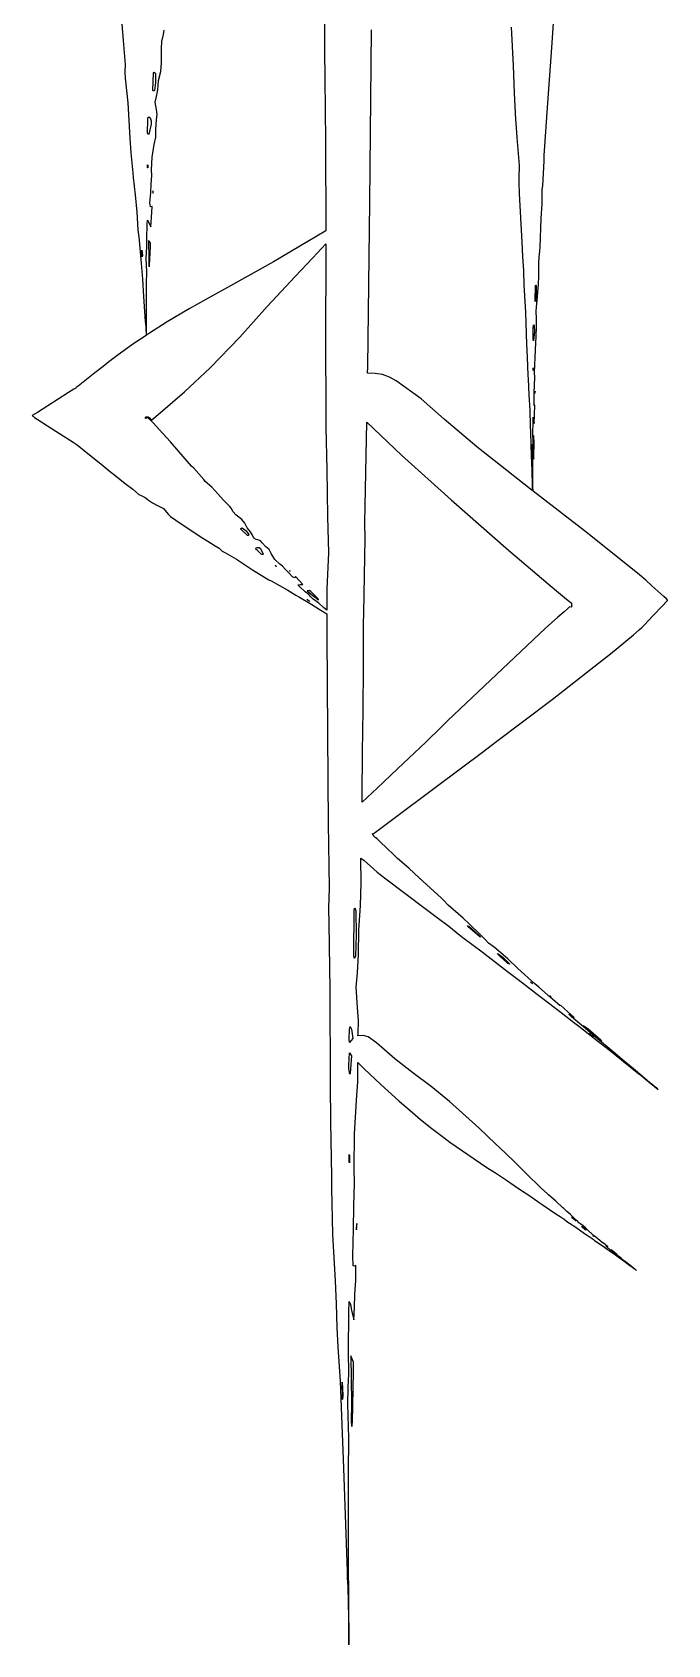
# Model space of a CAD drawing. Extents: x 0 to 83, y 0 to 420.
# Drawn here: x 0 to 82.8, y 0 to 210.3 of the extents above; entities that cross this region are included whole.
import ezdxf

# ---------------------------------------------------------------- set-up
doc = ezdxf.new("R2010")
doc.units = 0

msp = doc.modelspace()

# ---------------------------------------------------------------- linework, layer by layer
at = {"layer": 'Layer 1'}
for p, q in [((38.0681, 259.019476), (38.093759, 207.820276)), ((67.711516, 208.24086), (68.215943, 215.80482)), ((11.684747, 211.295124), (11.840816, 209.188614)), ((17.108634, 209.972332), (17.172879, 210.539336)), ((44.002357, 188.086174), (44.212214, 210.583274)), ((62.40996, 210.923154), (62.656238, 205.940334)), ((11.840816, 209.188614), (12.025324, 207.095214)), ((16.834901, 208.134922), (16.891726, 209.069674)), ((16.891726, 209.069674), (17.108634, 209.972332)), ((67.199729, 201.03232), (67.711516, 208.24086)), ((12.025324, 207.095214), (12.093393, 206.035254)), ((16.73826, 205.144592), (16.847762, 206.250152)), ((16.834075, 207.190546), (16.834901, 208.134922)), ((16.847762, 206.250152), (16.834075, 207.190546)), ((38.093759, 207.820276), (38.13018, 204.244266)), ((12.093393, 206.035254), (12.051229, 205.032234)), ((12.051229, 205.032234), (12.13291, 204.271572)), ((12.13291, 204.271572), (12.450049, 201.049482)), ((15.724328, 202.707969), (15.82023, 204.939)), ((15.82023, 204.939), (15.891768, 205.040778)), ((15.891768, 205.040778), (16.050679, 204.898315)), ((16.050679, 204.898315), (16.070835, 203.719175)), ((16.36028, 202.752302), (16.448886, 203.964307)), ((16.448886, 203.964307), (16.73826, 205.144592)), ((38.13018, 204.244266), (38.205739, 196.065816)), ((62.656238, 205.940334), (62.798083, 202.329444)), ((15.781275, 202.568969), (15.724328, 202.707969)), ((15.943152, 202.673095), (15.781275, 202.568969)), ((16.070835, 203.719175), (15.943152, 202.673095)), ((16.003633, 201.154553), (16.189253, 201.864017)), ((16.189253, 201.864017), (16.36028, 202.752302)), ((62.798083, 202.329444), (62.951301, 198.894034)), ((12.450049, 201.049482), (12.724276, 196.446062)), ((16.184803, 200.162639), (16.003633, 201.154553)), ((16.274398, 199.521813), (16.184803, 200.162639)), ((66.714158, 194.18859), (67.199729, 201.03232)), ((15.004103, 197.36515), (15.062596, 198.63815)), ((15.062596, 198.63815), (15.080304, 199.083888)), ((15.080304, 199.083888), (15.201472, 199.237553)), ((15.510325, 198.282118), (15.180944, 196.956058)), ((15.201472, 199.237553), (15.359638, 199.094596)), ((15.359638, 199.094596), (15.51262, 198.702756)), ((15.51262, 198.702756), (15.510325, 198.282118)), ((16.11722, 197.583239), (16.202611, 198.878749)), ((16.202611, 198.878749), (16.274398, 199.521813)), ((62.951301, 198.894034), (62.999409, 198.386034)), ((62.999409, 198.386034), (63.148795, 196.511034)), ((12.724276, 196.446062), (12.866615, 194.534452)), ((15.0041, 197.365), (15.004103, 197.36515)), ((15.005589, 197.155778), (15.0041, 197.365)), ((15.105571, 196.905108), (15.005589, 197.155778)), ((15.180944, 196.956058), (15.105571, 196.905108)), ((15.623258, 193.962481), (15.901117, 195.602499)), ((15.901117, 195.602499), (16.127225, 196.579988)), ((16.127225, 196.579988), (16.11722, 197.583239)), ((38.205739, 196.065816), (38.234551, 184.380016)), ((63.148795, 196.511034), (63.295522, 194.465864)), ((12.866615, 194.534452), (13.099414, 191.909672)), ((15.548362, 192.300779), (15.623258, 193.962481)), ((63.295522, 194.465864), (63.451377, 192.88044)), ((66.507329, 190.249369), (66.696909, 193.501379)), ((66.696909, 193.501379), (66.714158, 194.18859)), ((13.099414, 191.909672), (13.151538, 191.338587)), ((13.151538, 191.338587), (13.401341, 189.057107)), ((15.01078, 192.59107), (15.022351, 192.960087)), ((15.059565, 192.560525), (15.01078, 192.59107)), ((15.022351, 192.960087), (15.0665, 192.925)), ((15.066553, 192.92447), (15.059565, 192.560525)), ((15.0665, 192.925), (15.066553, 192.92447)), ((15.495047, 190.438681), (15.584596, 191.558419)), ((15.584596, 191.558419), (15.548362, 192.300779)), ((63.451377, 192.88044), (63.387284, 191.288664)), ((15.343079, 188.001949), (15.434344, 189.314029)), ((15.434344, 189.314029), (15.495047, 190.438681)), ((15.737688, 189.58083), (15.694776, 189.380735)), ((15.694776, 189.380735), (15.721796, 189.275125)), ((15.721796, 189.275125), (15.7469, 189.426)), ((15.7469, 189.426), (15.737688, 189.58083)), ((63.387284, 191.288664), (63.388396, 190.627418)), ((63.388396, 190.627418), (63.460616, 189.251398)), ((63.460616, 189.251398), (63.782578, 182.897498)), ((66.421544, 187.86403), (66.455885, 189.752376)), ((66.455885, 189.752376), (66.507329, 190.249369)), ((13.401341, 189.057107), (13.644281, 186.791077)), ((15.400026, 187.507908), (15.343079, 188.001949)), ((15.644758, 187.537586), (15.400026, 187.507908)), ((15.542983, 186.107156), (15.644758, 187.537586)), ((43.710384, 166.646274), (44.002357, 188.086174)), ((66.323624, 185.983566), (66.421544, 187.86403)), ((13.644281, 186.791077), (13.782852, 184.508097)), ((14.930039, 183.338917), (14.972271, 185.226417)), ((14.972271, 185.226417), (15.005164, 185.77215)), ((15.005164, 185.77215), (15.234239, 185.342817)), ((15.234239, 185.342817), (15.440587, 184.878796)), ((15.440587, 184.878796), (15.542983, 186.107156)), ((66.172816, 182.238376), (66.323624, 185.983566)), ((13.782852, 184.508097), (13.875536, 183.562063)), ((13.875536, 183.562063), (14.192367, 180.161403)), ((14.943456, 182.233847), (14.930039, 183.338917)), ((15.403984, 182.806462), (15.163582, 183.11261)), ((15.163582, 183.11261), (15.197897, 180.81566)), ((35.920471, 182.979386), (31.423211, 180.333576)), ((38.234551, 184.380016), (35.920471, 182.979386)), ((14.300336, 181.113721), (14.295081, 181.820588)), ((14.295081, 181.820588), (14.35971, 181.192867)), ((14.3268, 180.972), (14.300336, 181.113721)), ((14.35971, 181.192867), (14.3268, 180.972)), ((14.3268, 180.972), (14.3268, 180.972)), ((14.827705, 180.74109), (14.885087, 181.581886)), ((14.885087, 181.581886), (14.943456, 182.233847)), ((15.197897, 180.81566), (15.187201, 179.866409)), ((15.296037, 179.864186), (15.4281, 182.324)), ((15.4281, 182.324), (15.403984, 182.806462)), ((15.4281, 182.324), (15.4281, 182.324)), ((34.249483, 178.408892), (36.558243, 180.836312)), ((36.558243, 180.836312), (38.238843, 182.652572)), ((38.242306, 181.245392), (38.227529, 170.505692)), ((38.238843, 182.652572), (38.242306, 181.245392)), ((63.782578, 182.897498), (63.885713, 181.011608)), ((63.885713, 181.011608), (63.996889, 179.137588)), ((66.010127, 180.084146), (66.040766, 180.921406)), ((66.040766, 180.921406), (66.140231, 181.730376)), ((66.140231, 181.730376), (66.172816, 182.238376)), ((14.192367, 180.161403), (14.352017, 178.063313)), ((14.924303, 179.080641), (14.827705, 180.74109)), ((14.885025, 177.40424), (14.924303, 179.080641)), ((15.187201, 179.866409), (15.229433, 179.648266)), ((15.229433, 179.648266), (15.296037, 179.864186)), ((31.423211, 180.333576), (26.206471, 177.421766)), ((63.996889, 179.137588), (64.037882, 177.290158)), ((66.002397, 178.396496), (66.010127, 180.084146)), ((14.352017, 178.063313), (14.520077, 175.786023)), ((14.891146, 175.71473), (14.885025, 177.40424)), ((26.206471, 177.421766), (22.637571, 175.425196)), ((30.622583, 174.477462), (34.249483, 178.408892)), ((64.037882, 177.290158), (64.082278, 176.609382)), ((65.532033, 175.220405), (65.575007, 177.218585)), ((65.575007, 177.218585), (65.604437, 177.309971)), ((65.604437, 177.309971), (65.668806, 177.182844)), ((65.668806, 177.182844), (65.673, 176.128)), ((65.785128, 175.262586), (65.950468, 177.406066)), ((65.950468, 177.406066), (66.002397, 178.396496)), ((14.520077, 175.786023), (14.722456, 172.554413)), ((14.9011, 173.617), (14.891146, 175.71473)), ((22.637571, 175.425196), (20.451861, 174.181376)), ((64.082278, 176.609382), (64.251143, 173.725022)), ((65.554416, 175.096123), (65.532033, 175.220405)), ((65.618968, 175.18986), (65.554416, 175.096123)), ((65.673011, 176.126992), (65.618968, 175.18986)), ((65.673, 176.128), (65.673011, 176.126992)), ((65.713836, 174.46668), (65.785128, 175.262586)), ((14.722456, 172.554413), (14.750156, 172.244635)), ((14.894927, 170.76217), (14.9011, 173.617)), ((14.9011, 173.617), (14.9011, 173.617)), ((17.568001, 172.483956), (15.290901, 171.012346)), ((20.451861, 174.181376), (17.568001, 172.483956)), ((27.029503, 170.512892), (30.622583, 174.477462)), ((64.251143, 173.725022), (64.408693, 169.603522)), ((65.638584, 173.830794), (65.713836, 174.46668)), ((65.70555, 172.94313), (65.638584, 173.830794)), ((65.707836, 171.79342), (65.70555, 172.94313)), ((14.854593, 170.736662), (13.106833, 169.593872)), ((14.750156, 172.244635), (14.820647, 171.787692)), ((14.820647, 171.787692), (14.854593, 170.736662)), ((15.290901, 171.012346), (14.894927, 170.76217)), ((23.202823, 166.501822), (27.029503, 170.512892)), ((38.227529, 170.505692), (38.235628, 160.287892)), ((65.252914, 170.433843), (65.273517, 171.573903)), ((65.253781, 170.246242), (65.252914, 170.433843)), ((65.273517, 171.573903), (65.32601, 172.111104)), ((65.443426, 171.256452), (65.319389, 170.067912)), ((65.32601, 172.111104), (65.386544, 171.98348)), ((65.386544, 171.98348), (65.4434, 171.257)), ((65.4434, 171.257), (65.443426, 171.256452)), ((65.584728, 168.85861), (65.670676, 170.63295)), ((65.670676, 170.63295), (65.707836, 171.79342)), ((13.106833, 169.593872), (11.020543, 168.047442)), ((64.408693, 169.603522), (64.481159, 167.892132)), ((65.291316, 170.022158), (65.253781, 170.246242)), ((65.319389, 170.067912), (65.291316, 170.022158)), ((65.451542, 165.9008), (65.584728, 168.85861)), ((9.256463, 166.694298), (8.171493, 165.838536)), ((9.728984, 167.06542), (9.256463, 166.694298)), ((9.986393, 167.262913), (9.728984, 167.06542)), ((11.020543, 168.047442), (9.986393, 167.262913)), ((19.84403, 163.389547), (23.202823, 166.501822)), ((43.695296, 165.782847), (43.710384, 166.646274)), ((64.481159, 167.892132), (64.589117, 165.542382)), ((65.261082, 166.158618), (65.264791, 166.489173)), ((65.278456, 166.131412), (65.261082, 166.158618)), ((65.264791, 166.489173), (65.280558, 166.457282)), ((65.280558, 166.457282), (65.278456, 166.131412)), ((6.004143, 164.128496), (5.733492, 163.914927)), ((8.171493, 165.838536), (6.004143, 164.128496)), ((44.680036, 165.780982), (43.695296, 165.782847)), ((45.643511, 165.614168), (44.680036, 165.780982)), ((46.565234, 165.287764), (45.643511, 165.614168)), ((47.424716, 164.807132), (46.565234, 165.287764)), ((50.670881, 162.45828), (47.424716, 164.807132)), ((64.589117, 165.542382), (64.612305, 165.03103)), ((64.612305, 165.03103), (64.717173, 162.98883)), ((65.409186, 163.225926), (65.463415, 165.236226)), ((65.463415, 165.236226), (65.451542, 165.9008)), ((3.383492, 162.410051), (0.683752, 160.692351)), ((4.735332, 163.269891), (3.383492, 162.410051)), ((5.411717, 163.700122), (4.735332, 163.269891)), ((5.580889, 163.807711), (5.411717, 163.700122)), ((5.665476, 163.861505), (5.580889, 163.807711)), ((5.733492, 163.914927), (5.665476, 163.861505)), ((16.390813, 160.395382), (19.84403, 163.389547)), ((53.687596, 159.821212), (50.670881, 162.45828)), ((64.717173, 162.98883), (64.814621, 160.96022)), ((65.377653, 162.050736), (65.409186, 163.225926)), ((65.396511, 161.608511), (65.377653, 162.050736)), ((65.513321, 163.465794), (65.498172, 163.286479)), ((65.498172, 163.286479), (65.5072, 163.192)), ((65.5072, 163.192), (65.516104, 163.327167)), ((65.5072, 163.192), (65.5072, 163.192)), ((65.516104, 163.327167), (65.513321, 163.465794)), ((0.683752, 160.692351), (0.00966, 160.263)), ((0.00966, 160.263), (0.028149, 160.235421)), ((0.028149, 160.235421), (0.070008, 160.207481)), ((0.070008, 160.207481), (0.153605, 160.151709)), ((0.153605, 160.151709), (0.320923, 160.040039)), ((0.320923, 160.040039), (0.655376, 159.816703)), ((0.655376, 159.816703), (1.992436, 158.923843)), ((14.751386, 159.897878), (14.774266, 160.055674)), ((15.111747, 159.966263), (14.751386, 159.897878)), ((14.774266, 160.055674), (14.857803, 160.103285)), ((14.857803, 160.103285), (15.060921, 160.116518)), ((15.060921, 160.116518), (15.091283, 160.115279)), ((15.091283, 160.115279), (15.104082, 160.114416)), ((15.104082, 160.114416), (15.125723, 160.101306)), ((15.135677, 159.965275), (15.111747, 159.966263)), ((15.125723, 160.101306), (15.260765, 159.977766)), ((15.230588, 159.86696), (15.135677, 159.965275)), ((15.420168, 159.670088), (15.230588, 159.86696)), ((15.260765, 159.977766), (15.492325, 159.729199)), ((15.59738, 159.736001), (15.863075, 159.954269)), ((15.863075, 159.954269), (16.390813, 160.395382)), ((38.235628, 160.287892), (38.270562, 158.776712)), ((57.940926, 156.200432), (53.687596, 159.821212)), ((64.814621, 160.96022), (64.874043, 158.91641)), ((65.256026, 159.563959), (65.266229, 160.052928)), ((65.266229, 160.052928), (65.407888, 159.254178)), ((65.478378, 161.635718), (65.396511, 161.608511)), ((65.407888, 159.254178), (65.442576, 160.354428)), ((65.442576, 160.354428), (65.478378, 161.635718)), ((1.992436, 158.923843), (3.554016, 157.9391)), ((3.554016, 157.9391), (5.316116, 156.82908)), ((15.796974, 159.273741), (15.420168, 159.670088)), ((15.492325, 159.729199), (15.518914, 159.698406)), ((15.518914, 159.698406), (15.532147, 159.683073)), ((15.532147, 159.683073), (15.59738, 159.736001)), ((16.544837, 158.474742), (15.796974, 159.273741)), ((18.018597, 156.853002), (16.544837, 158.474742)), ((38.270562, 158.776712), (38.36696, 153.200292)), ((43.354511, 146.291003), (43.583675, 159.397603)), ((43.583675, 159.397603), (48.095645, 155.094563)), ((64.874043, 158.91641), (64.908855, 158.069431)), ((64.908855, 158.069431), (65.024109, 155.025171)), ((65.244588, 157.873709), (65.256026, 159.563959)), ((65.250091, 156.884143), (65.244588, 157.873709)), ((5.316116, 156.82908), (5.74443, 156.553914)), ((5.74443, 156.553914), (6.091247, 156.281973)), ((6.091247, 156.281973), (6.774744, 155.73672)), ((6.774744, 155.73672), (9.202594, 153.75734)), ((20.752197, 153.694112), (18.018597, 156.853002)), ((64.922856, 150.688812), (57.940926, 156.200432)), ((65.053206, 155.878891), (65.048941, 156.511932)), ((65.048941, 156.511932), (65.0712, 155.95)), ((65.061864, 155.752137), (65.053206, 155.878891)), ((65.0712, 155.95), (65.061864, 155.752137)), ((65.0712, 155.95), (65.0712, 155.95)), ((65.21627, 155.547079), (65.232718, 156.300197)), ((65.232718, 156.300197), (65.250091, 156.884143)), ((65.40149, 156.966477), (65.318694, 157.67186)), ((65.318694, 157.67186), (65.329577, 155.61507)), ((65.329577, 155.61507), (65.3263, 154.765)), ((65.359258, 154.763267), (65.40149, 156.966477)), ((9.202594, 153.75734), (9.99745, 153.115522)), ((21.062288, 153.419081), (20.752197, 153.694112)), ((48.095645, 155.094563), (54.592005, 149.308413)), ((65.024109, 155.025171), (65.080068, 153.146831)), ((65.237973, 152.559089), (65.21627, 155.547079)), ((65.3263, 154.765), (65.339099, 154.569733)), ((65.3263, 154.765), (65.3263, 154.765)), ((65.339099, 154.569733), (65.359258, 154.763267)), ((9.99745, 153.115522), (10.586588, 152.648809)), ((10.586588, 152.648809), (12.274558, 151.272669)), ((22.380798, 151.941291), (21.062288, 153.419081)), ((22.550157, 151.677391), (22.380798, 151.941291)), ((23.410563, 150.931291), (22.550157, 151.677391)), ((38.36696, 153.200292), (38.457359, 147.117342)), ((65.080068, 153.146831), (65.135779, 151.107971)), ((65.241743, 151.046179), (65.237973, 152.559089)), ((12.274558, 151.272669), (13.118482, 150.667066)), ((13.118482, 150.667066), (13.913488, 150.002389)), ((13.913488, 150.002389), (14.188146, 149.852755)), ((14.188146, 149.852755), (14.707924, 149.596057)), ((14.707924, 149.596057), (15.172147, 149.265347)), ((24.174927, 150.078901), (23.410563, 150.931291)), ((24.930751, 149.227683), (24.174927, 150.078901)), ((54.592005, 149.308413), (62.034025, 142.744283)), ((65.14895, 150.513143), (64.9228, 150.689)), ((64.9228, 150.689), (64.922856, 150.688812)), ((65.135779, 151.107971), (65.14895, 150.513143)), ((65.245824, 150.438366), (65.241743, 151.046179)), ((71.939244, 145.236166), (65.245824, 150.438366)), ((15.172147, 149.265347), (15.673099, 148.90307)), ((15.673099, 148.90307), (16.234617, 148.611656)), ((16.234617, 148.611656), (17.116693, 148.176895)), ((17.116693, 148.176895), (17.718467, 147.399116)), ((17.718467, 147.399116), (18.004564, 147.119883)), ((25.746397, 148.439721), (24.930751, 149.227683)), ((25.940055, 148.194247), (25.746397, 148.439721)), ((26.174513, 147.716036), (25.940055, 148.194247)), ((26.525423, 147.349122), (26.174513, 147.716036)), ((26.916374, 147.021594), (26.525423, 147.349122)), ((18.004564, 147.119883), (18.693626, 146.649701)), ((18.693626, 146.649701), (21.897226, 144.504251)), ((27.315024, 146.706683), (26.916374, 147.021594)), ((27.196488, 145.466949), (27.200382, 145.556977)), ((28.059545, 144.621451), (27.196488, 145.466949)), ((27.200382, 145.556977), (27.361827, 145.629198)), ((27.702712, 146.240342), (27.315024, 146.706683)), ((27.361827, 145.629198), (27.863657, 145.236441)), ((27.994739, 145.626827), (27.702712, 146.240342)), ((27.863657, 145.236441), (28.21499, 144.776778)), ((28.450945, 145.123282), (27.994739, 145.626827)), ((28.708972, 144.685014), (28.450945, 145.123282)), ((38.457359, 147.117342), (38.59485, 142.391401)), ((43.359086, 144.247073), (43.354511, 146.291003)), ((75.594154, 142.331406), (71.939244, 145.236166)), ((21.897226, 144.504251), (22.871025, 143.89446)), ((22.871025, 143.89446), (23.857746, 143.311133)), ((23.857746, 143.311133), (24.340973, 142.996389)), ((24.340973, 142.996389), (24.729643, 142.617002)), ((28.1539, 144.617), (28.059545, 144.621451)), ((28.21499, 144.776778), (28.1539, 144.617)), ((28.1539, 144.617), (28.1539, 144.617)), ((28.883464, 144.297571), (28.708972, 144.685014)), ((29.163354, 144.128738), (28.883464, 144.297571)), ((29.146961, 142.874745), (29.161337, 143.020608)), ((29.161337, 143.020608), (29.322534, 143.092086)), ((29.411388, 144.092906), (29.163354, 144.128738)), ((29.322534, 143.092086), (29.584356, 143.07315)), ((29.733352, 143.940694), (29.411388, 144.092906)), ((29.584356, 143.07315), (29.756352, 142.926139)), ((29.955142, 143.662057), (29.733352, 143.940694)), ((30.437177, 143.148478), (29.955142, 143.662057)), ((30.869489, 142.796317), (30.437177, 143.148478)), ((43.214337, 134.574883), (43.359086, 144.247073)), ((24.729643, 142.617002), (25.097548, 142.41617)), ((25.097548, 142.41617), (26.637608, 141.543593)), ((26.637608, 141.543593), (28.722668, 140.160153)), ((29.32031, 142.706994), (29.146961, 142.874745)), ((29.810332, 142.221609), (29.32031, 142.706994)), ((29.756352, 142.926139), (30.09389, 142.215312)), ((29.898134, 142.150379), (29.810332, 142.221609)), ((30.06644, 142.13999), (29.898134, 142.150379)), ((30.09389, 142.215312), (30.0664, 142.14)), ((30.0664, 142.14), (30.06644, 142.13999)), ((31.119003, 142.297663), (30.869489, 142.796317)), ((31.6114, 141.528097), (31.119003, 142.297663)), ((32.260493, 140.885163), (31.6114, 141.528097)), ((32.591539, 140.655999), (32.260493, 140.885163)), ((38.59485, 142.391401), (38.405543, 137.667252)), ((62.034025, 142.744283), (67.207175, 138.348113)), ((79.101784, 139.502696), (75.594154, 142.331406)), ((28.722668, 140.160153), (29.60681, 139.607495)), ((29.60681, 139.607495), (30.84494, 138.87713)), ((30.84494, 138.87713), (31.115272, 138.719213)), ((31.648239, 140.711149), (31.691521, 140.732541)), ((31.79373, 140.5745), (31.648239, 140.711149)), ((31.691521, 140.732541), (31.837879, 140.601209)), ((31.837879, 140.601209), (31.7937, 140.575)), ((31.7937, 140.575), (31.79373, 140.5745)), ((32.998057, 140.199985), (32.591539, 140.655999)), ((33.425164, 139.764375), (32.998057, 140.199985)), ((33.910304, 139.240531), (33.425164, 139.764375)), ((33.5101, 140.089), (33.565317, 139.986977)), ((33.580218, 140.042501), (33.5101, 140.089)), ((33.565317, 139.986977), (33.626593, 139.971147)), ((33.626593, 139.971147), (33.580218, 140.042501)), ((34.151759, 139.113034), (33.910304, 139.240531)), ((34.297191, 139.310524), (34.151759, 139.113034)), ((34.824622, 138.737585), (34.297191, 139.310524)), ((79.927492, 138.793354), (79.101784, 139.502696)), ((80.718453, 138.085869), (79.927492, 138.793354)), ((31.115272, 138.719213), (32.222012, 138.120798)), ((32.222012, 138.120798), (33.317932, 137.522262)), ((33.317932, 137.522262), (34.353622, 136.838156)), ((34.353622, 136.838156), (34.805493, 136.581675)), ((34.616927, 138.210403), (34.94252, 138.236929)), ((34.822023, 137.99634), (34.616927, 138.210403)), ((35.577249, 137.310741), (34.822023, 137.99634)), ((35.267835, 138.234146), (34.824622, 138.737585)), ((34.94252, 138.236929), (35.267835, 138.234146)), ((36.043962, 136.93851), (35.577249, 137.310741)), ((36.103374, 137.488551), (35.82158, 137.410612)), ((35.82158, 137.410612), (36.795875, 136.641913)), ((36.276637, 136.668302), (36.043962, 136.93851)), ((36.3189, 137.34), (36.103374, 137.488551)), ((36.58821, 136.333542), (36.276637, 136.668302)), ((37.253496, 136.387656), (36.3189, 137.34)), ((36.3189, 137.34), (36.3189, 137.34)), ((38.405543, 137.667252), (38.366032, 135.700612)), ((67.207175, 138.348113), (68.810816, 137.009412)), ((68.810816, 137.009412), (69.615874, 136.3436)), ((82.297033, 136.662859), (80.718453, 138.085869)), ((82.624128, 136.366436), (82.297033, 136.662859)), ((34.805493, 136.581675), (36.419383, 135.647015)), ((36.09399, 136.05913), (35.797567, 136.299781)), ((35.797567, 136.299781), (36.099432, 136.131969)), ((36.094, 136.059), (36.09399, 136.05913)), ((36.169798, 136.030315), (36.094, 136.059)), ((36.099432, 136.131969), (36.169798, 136.030315)), ((36.419383, 135.647015), (37.392067, 135.042913)), ((37.338781, 135.832652), (36.58821, 136.333542)), ((36.795875, 136.641913), (37.182449, 136.305174)), ((37.182449, 136.305174), (37.300116, 136.262014)), ((37.300116, 136.262014), (37.253496, 136.387656)), ((38.00838, 135.222412), (37.338781, 135.832652)), ((37.392067, 135.042913), (38.374027, 134.426074)), ((38.0084, 135.223), (38.00838, 135.222412)), ((38.370979, 134.907427), (38.0084, 135.223)), ((38.366032, 135.700612), (38.370979, 134.907427)), ((43.154731, 133.096723), (43.214337, 134.574883)), ((69.28675, 134.692158), (68.466977, 133.973903)), ((69.696141, 135.051898), (69.28675, 134.692158)), ((69.615874, 136.3436), (70.019144, 136.01156)), ((69.900312, 135.232325), (69.696141, 135.051898)), ((69.997698, 135.318025), (69.900312, 135.232325)), ((70.009693, 135.315922), (69.997698, 135.318025)), ((70.2211, 135.307636), (70.009693, 135.315922)), ((70.019144, 136.01156), (70.220967, 135.845726)), ((70.220967, 135.845726), (70.255345, 135.807265)), ((70.247377, 135.320619), (70.2211, 135.307636)), ((70.2569, 135.34189), (70.247377, 135.320619)), ((70.255345, 135.807265), (70.257077, 135.790696)), ((70.257077, 135.790696), (70.255841, 135.627572)), ((70.255841, 135.627572), (70.256643, 135.506499)), ((70.256643, 135.506499), (70.316931, 135.448254)), ((70.295544, 135.390996), (70.2569, 135.34189)), ((70.334993, 135.427601), (70.295544, 135.390996)), ((70.316931, 135.448254), (70.334993, 135.427601)), ((80.903519, 134.194392), (82.076849, 135.441052)), ((82.076849, 135.441052), (82.662031, 136.06321)), ((82.787676, 136.218162), (82.624128, 136.366436)), ((82.662031, 136.06321), (82.735056, 136.140872)), ((82.735056, 136.140872), (82.771598, 136.179703)), ((82.771598, 136.179703), (82.789841, 136.199241)), ((82.797878, 136.208888), (82.787676, 136.218162)), ((82.789841, 136.199241), (82.797878, 136.208888)), ((38.374027, 134.426074), (38.391649, 131.608374)), ((43.181558, 127.480328), (43.154731, 133.096723)), ((66.849257, 132.512433), (54.136157, 120.515933)), ((68.466977, 133.973903), (66.849257, 132.512433)), ((79.071738, 132.322728), (79.431726, 132.632509)), ((79.431726, 132.632509), (79.726479, 132.945132)), ((79.726479, 132.945132), (80.903519, 134.194392)), ((38.391649, 131.608374), (38.512285, 112.710274)), ((75.333601, 129.226167), (78.325791, 131.704157)), ((78.325791, 131.704157), (79.071738, 132.322728)), ((73.799721, 128.008947), (75.333601, 129.226167)), ((43.101493, 121.887123), (43.181558, 127.480328)), ((67.753071, 123.257497), (73.799721, 128.008947)), ((60.352101, 117.680957), (67.753071, 123.257497)), ((43.016055, 116.32954), (43.101493, 121.887123)), ((54.136157, 120.515933), (53.269823, 119.652878)), ((53.269823, 119.652878), (51.280803, 117.688088)), ((43.0012, 110.748023), (43.016055, 116.32954)), ((51.280803, 117.688088), (47.610313, 114.204578)), ((52.676161, 111.895047), (58.820941, 116.517277)), ((58.820941, 116.517277), (60.352101, 117.680957)), ((47.610313, 114.204578), (44.926473, 111.708038)), ((38.512285, 112.710274), (38.571213, 107.101214)), ((44.926473, 111.708038), (42.985373, 109.850588)), ((46.799861, 107.513727), (52.676161, 111.895047)), ((42.985373, 109.850588), (43.0012, 110.748023)), ((45.402941, 106.475067), (46.799861, 107.513727)), ((38.571213, 107.101214), (38.654254, 101.527144)), ((44.290512, 105.706737), (44.325759, 105.726648)), ((44.302083, 105.684478), (44.290512, 105.706737)), ((44.334299, 105.638967), (44.302083, 105.684478)), ((44.325759, 105.726648), (44.463893, 105.803567)), ((44.677901, 105.252269), (44.334299, 105.638967)), ((44.463893, 105.803567), (44.716538, 105.948748)), ((44.884488, 105.109312), (44.677901, 105.252269)), ((44.716538, 105.948748), (44.899378, 106.096652)), ((44.899378, 106.096652), (44.941917, 106.131278)), ((44.941917, 106.131278), (44.966403, 106.150816)), ((44.966403, 106.150816), (45.053711, 106.215617)), ((45.053711, 106.215617), (45.402941, 106.475067)), ((44.900253, 105.099172), (44.884488, 105.109312)), ((44.935499, 105.069121), (44.900253, 105.099172)), ((45.013901, 105.000733), (44.935499, 105.069121)), ((45.169781, 104.863096), (45.013901, 105.000733)), ((45.477891, 104.58522), (45.169781, 104.863096)), ((46.082303, 104.020691), (45.477891, 104.58522)), ((47.259783, 102.869511), (46.082303, 104.020691)), ((38.654254, 101.527144), (38.673221, 98.704712)), ((42.841613, 99.321846), (42.818301, 102.573606)), ((42.818301, 102.573606), (42.932135, 102.489885)), ((42.932135, 102.489885), (43.254097, 102.245029)), ((43.254097, 102.245029), (44.444867, 101.159999)), ((44.444867, 101.159999), (44.959002, 100.729275)), ((47.612535, 102.50569), (47.259783, 102.869511)), ((49.056624, 101.24686), (47.612535, 102.50569)), ((50.453735, 99.94434), (49.056624, 101.24686)), ((42.77675, 96.376276), (42.841613, 99.321846)), ((44.959002, 100.729275), (46.073782, 99.886377)), ((46.073782, 99.886377), (51.214342, 95.985247)), ((53.264575, 97.38423), (50.453735, 99.94434)), ((38.673221, 98.704712), (38.59527, 96.032724)), ((53.63798, 97.027705), (53.264575, 97.38423)), ((54.202109, 96.42356), (53.63798, 97.027705)), ((38.59527, 96.032724), (38.637256, 94.007714)), ((41.908148, 89.876308), (41.961818, 95.819268)), ((41.961818, 95.819268), (42.024144, 96.091082)), ((42.024144, 96.091082), (42.168585, 95.713288)), ((42.168585, 95.713288), (42.209208, 92.572698)), ((42.546369, 93.192553), (42.77675, 96.376276)), ((51.214342, 95.985247), (52.745002, 94.833187)), ((52.745002, 94.833187), (54.271642, 93.695097)), ((54.83246, 95.853635), (54.202109, 96.42356)), ((56.13787, 94.746095), (54.83246, 95.853635)), ((56.873428, 94.059878), (56.13787, 94.746095)), ((38.637256, 94.007714), (38.790105, 85.428844)), ((42.209208, 92.572698), (42.1123, 89.7859)), ((42.498442, 90.000866), (42.546369, 93.192553)), ((54.271642, 93.695097), (55.732372, 92.520527)), ((55.732372, 92.520527), (56.289546, 92.110086)), ((56.777123, 93.650347), (56.725, 93.7326)), ((56.725, 93.7326), (56.72505, 93.73256)), ((56.72505, 93.73256), (56.8651, 93.698925)), ((58.300863, 92.313157), (56.777123, 93.650347)), ((56.8651, 93.698925), (57.687656, 93.012843)), ((58.431298, 92.534098), (56.873428, 94.059878)), ((57.687656, 93.012843), (58.380551, 92.359781)), ((59.003433, 91.960058), (58.431298, 92.534098)), ((56.289546, 92.110086), (58.637756, 90.356636)), ((58.411776, 92.249223), (58.300863, 92.313157)), ((58.380551, 92.359781), (58.411776, 92.249223)), ((59.448751, 91.487412), (59.003433, 91.960058)), ((60.181032, 90.959115), (59.448751, 91.487412)), ((61.07519, 90.210448), (60.181032, 90.959115)), ((41.963486, 89.506673), (41.908148, 89.876308)), ((42.112316, 89.785412), (41.963486, 89.506673)), ((42.1123, 89.7859), (42.112316, 89.785412)), ((42.361113, 87.633676), (42.498442, 90.000866)), ((58.637756, 90.356636), (61.939236, 87.786876)), ((60.965756, 89.735098), (60.5824, 90.1259)), ((60.5824, 90.1259), (60.58246, 90.12588)), ((60.58246, 90.12588), (60.720467, 90.089028)), ((60.720467, 90.089028), (61.321541, 89.657931)), ((61.83778, 88.975179), (60.965756, 89.735098)), ((61.952282, 89.424559), (61.07519, 90.210448)), ((61.321541, 89.657931), (62.164564, 88.787208)), ((61.983889, 88.853369), (61.83778, 88.975179)), ((63.274632, 88.200529), (61.952282, 89.424559)), ((62.182062, 88.735764), (61.983889, 88.853369)), ((62.164564, 88.787208), (62.182062, 88.735764)), ((42.201028, 85.742346), (42.361113, 87.633676)), ((61.939236, 87.786876), (63.314636, 86.725216)), ((65.485512, 86.167969), (63.274632, 88.200529)), ((63.314636, 86.725216), (65.208566, 85.274136)), ((65.162382, 86.190742), (64.90819, 86.409379)), ((64.90819, 86.409379), (64.943, 86.4006)), ((64.943, 86.4006), (65.194722, 86.186289)), ((64.943, 86.4006), (64.943, 86.4006)), ((38.790105, 85.428844), (38.830296, 73.170444)), ((42.4005, 83.102106), (42.201028, 85.742346)), ((65.194722, 86.186289), (65.162382, 86.190742)), ((65.208566, 85.274136), (65.620494, 84.958047)), ((66.009172, 85.74318), (65.485512, 86.167969)), ((65.620494, 84.958047), (67.273584, 83.705327)), ((67.535132, 84.38942), (66.009172, 85.74318)), ((67.525365, 84.537391), (67.415922, 84.625812)), ((67.415922, 84.625812), (67.5454, 84.4972)), ((67.624606, 84.442415), (67.525365, 84.537391)), ((68.427312, 83.598213), (67.535132, 84.38942)), ((67.5454, 84.4972), (67.624606, 84.442415)), ((67.5454, 84.4972), (67.5454, 84.4972)), ((42.507732, 81.393602), (42.4005, 83.102106)), ((67.273584, 83.705327), (68.911404, 82.455817)), ((68.782847, 83.323924), (68.427312, 83.598213)), ((68.81432, 83.404431), (68.782847, 83.323924)), ((69.78614, 82.540631), (68.81432, 83.404431)), ((68.911404, 82.455817), (70.536544, 81.167107)), ((70.618094, 81.795921), (69.78614, 82.540631)), ((70.279809, 81.881993), (69.906776, 82.20884)), ((69.906776, 82.20884), (70.618094, 81.795921)), ((41.31034, 79.031104), (41.325937, 80.218349)), ((41.325937, 80.218349), (41.446063, 80.628724)), ((41.446063, 80.628724), (41.605518, 80.249322)), ((41.605518, 80.249322), (41.775495, 79.071042)), ((42.455716, 79.682526), (42.507732, 81.393602)), ((71.584909, 80.769873), (70.279809, 81.881993)), ((70.536544, 81.167107), (71.216578, 80.640913)), ((71.216578, 80.640913), (73.654438, 78.742043)), ((72.356764, 80.128055), (71.584909, 80.769873)), ((72.3905, 80.2976), (71.789553, 80.694565)), ((71.789553, 80.694565), (73.393543, 79.360345)), ((72.798989, 79.733562), (72.356764, 80.128055)), ((74.073946, 78.827101), (72.3905, 80.2976)), ((72.3905, 80.2976), (72.3905, 80.2976)), ((41.32994, 78.52), (41.31034, 79.031104)), ((41.33, 78.5202), (41.32994, 78.52)), ((41.775495, 79.071042), (41.33, 78.5202)), ((42.434569, 79.394883), (42.455716, 79.682526)), ((43.109674, 79.46181), (42.434569, 79.394883)), ((43.756979, 79.258728), (43.109674, 79.46181)), ((44.863021, 78.506926), (43.756979, 79.258728)), ((45.855259, 77.610268), (44.863021, 78.506926)), ((73.010399, 79.321446), (72.516228, 79.731396)), ((72.516228, 79.731396), (72.9668, 79.3817)), ((73.373102, 79.229381), (72.798989, 79.733562)), ((72.9668, 79.3817), (72.96681, 79.38167)), ((72.96681, 79.38167), (73.114466, 79.245269)), ((73.114466, 79.245269), (73.010399, 79.321446)), ((75.707082, 77.295761), (73.373102, 79.229381)), ((73.393543, 79.360345), (74.051442, 78.802988)), ((73.654438, 78.742043), (75.148868, 77.558683)), ((74.051442, 78.802988), (74.211216, 78.685383)), ((74.211216, 78.685383), (74.073946, 78.827101)), ((41.255691, 75.639614), (41.329582, 77.200884)), ((41.329582, 77.200884), (41.592048, 76.803671)), ((41.619935, 76.774117), (41.4431, 74.5522)), ((41.592048, 76.803671), (41.619935, 76.774117)), ((42.444448, 73.434468), (42.424844, 75.923599)), ((42.424844, 75.923599), (43.25649, 75.086018)), ((47.261699, 76.388578), (45.855259, 77.610268)), ((49.604529, 74.571198), (47.261699, 76.388578)), ((75.148868, 77.558683), (76.767698, 76.270583)), ((76.884192, 76.311018), (75.707082, 77.295761)), ((76.767698, 76.270583), (79.055308, 74.431063)), ((78.346032, 75.088718), (76.884192, 76.311018)), ((41.258042, 75.082008), (41.255691, 75.639614)), ((41.364208, 74.415208), (41.258042, 75.082008)), ((41.443106, 74.551612), (41.364208, 74.415208)), ((41.4431, 74.5522), (41.443106, 74.551612)), ((43.25649, 75.086018), (45.38439, 73.108618)), ((51.965659, 72.782138), (49.604529, 74.571198)), ((80.442772, 73.327978), (78.346032, 75.088718)), ((79.055308, 74.431063), (79.275864, 74.256201)), ((79.275864, 74.256201), (79.605988, 74.004177)), ((79.605988, 74.004177), (80.658008, 73.138153)), ((38.830296, 73.170444), (38.872773, 68.080284)), ((42.238913, 70.953759), (42.444448, 73.434468)), ((45.38439, 73.108618), (47.82714, 70.871398)), ((54.364319, 70.849378), (51.965659, 72.782138)), ((80.98238, 72.873756), (80.442772, 73.327978)), ((80.658008, 73.138153), (80.98238, 72.873756)), ((80.985269, 72.871495), (80.982302, 72.873843)), ((80.982302, 72.873843), (81.008831, 72.851585)), ((81.0774, 72.7947), (80.985269, 72.871495)), ((81.008831, 72.851585), (81.0774, 72.7947)), ((81.360873, 72.559271), (81.077373, 72.794605)), ((81.077373, 72.794605), (81.331373, 72.582766)), ((81.331373, 72.582766), (81.537634, 72.411796)), ((81.5575, 72.3953), (81.360873, 72.559271)), ((81.537634, 72.411796), (81.5575, 72.3953)), ((81.5575, 72.3953), (81.5575, 72.3953)), ((41.973039, 66.559032), (42.238913, 70.953759)), ((47.82714, 70.871398), (49.53835, 69.388908)), ((49.53835, 69.388908), (50.60718, 68.49543)), ((58.186239, 67.426338), (54.364319, 70.849378)), ((38.872773, 68.080284), (38.971954, 61.091494)), ((50.60718, 68.49543), (52.05257, 67.32902)), ((52.05257, 67.32902), (53.26467, 66.423547)), ((60.416969, 65.278038), (58.186239, 67.426338)), ((41.92802, 62.156499), (41.973039, 66.559032)), ((53.26467, 66.423547), (54.42761, 65.551585)), ((54.42761, 65.551585), (59.24008, 62.253695)), ((60.882505, 64.835195), (60.416969, 65.278038)), ((41.283393, 62.924237), (41.295139, 63.907123)), ((41.295139, 63.907123), (41.347204, 63.812519)), ((41.347204, 63.812519), (41.341452, 62.843112)), ((62.731415, 63.050345), (60.882505, 64.835195)), ((38.971954, 61.091494), (38.989204, 59.570664)), ((41.341452, 62.843112), (41.283393, 62.924237)), ((41.992141, 60.179719), (41.92802, 62.156499)), ((59.24008, 62.253695), (59.586527, 62.036415)), ((59.586527, 62.036415), (60.375137, 61.534706)), ((60.375137, 61.534706), (61.772617, 60.585703)), ((64.483735, 61.337215), (62.731415, 63.050345)), ((66.147585, 59.710765), (64.483735, 61.337215)), ((38.989204, 59.570664), (39.124185, 53.496624)), ((41.923194, 57.196597), (41.992141, 60.179719)), ((61.772617, 60.585703), (62.773937, 59.883659)), ((62.773937, 59.883659), (63.73234, 59.222918)), ((63.73234, 59.222918), (63.881974, 59.135116)), ((63.881974, 59.135116), (64.425418, 58.800356)), ((66.324425, 59.559895), (66.147585, 59.710765)), ((67.127753, 58.80319), (66.324425, 59.559895)), ((41.874785, 54.200769), (41.923194, 57.196597)), ((64.425418, 58.800356), (65.013196, 58.428743)), ((65.013196, 58.428743), (65.884043, 57.798053)), ((65.884043, 57.798053), (66.059709, 57.659795)), ((66.059709, 57.659795), (66.446903, 57.399358)), ((66.446903, 57.399358), (68.231393, 56.192268)), ((67.243563, 58.67866), (67.127753, 58.80319)), ((68.20178, 57.836007), (67.243563, 58.67866)), ((69.147941, 56.99113), (68.20178, 57.836007)), ((69.272471, 56.871668), (69.147941, 56.99113)), ((69.66857, 56.4752), (69.272471, 56.871668)), ((42.276964, 54.913844), (42.2249, 54.3806)), ((42.293968, 54.501546), (42.276964, 54.913844)), ((68.231393, 56.192268), (68.763398, 55.837103)), ((68.763398, 55.837103), (69.294785, 55.487379)), ((69.294785, 55.487379), (69.797236, 55.11589)), ((70.113634, 56.118057), (69.66857, 56.4752)), ((69.797236, 55.11589), (69.991512, 54.990493)), ((69.991512, 54.990493), (70.808689, 54.451562)), ((70.360096, 55.890022), (70.113634, 56.118057)), ((70.29318, 55.703577), (70.278093, 55.734246)), ((70.278093, 55.734246), (70.3317, 55.7328)), ((70.809604, 55.267544), (70.29318, 55.703577)), ((70.3317, 55.7328), (70.3317, 55.73277)), ((70.3317, 55.73277), (70.612977, 55.512894)), ((70.877079, 55.375328), (70.360096, 55.890022)), ((70.612977, 55.512894), (70.844662, 55.295244)), ((70.849485, 55.25023), (70.809604, 55.267544)), ((70.844662, 55.295244), (70.849485, 55.25023)), ((71.065976, 55.180434), (70.877079, 55.375328)), ((71.211222, 55.017442), (71.065976, 55.180434)), ((71.46733, 54.857422), (71.211222, 55.017442)), ((71.772844, 54.617265), (71.46733, 54.857422)), ((39.124185, 53.496624), (39.480462, 47.463264)), ((41.75792, 50.705259), (41.874785, 54.200769)), ((42.2249, 54.3806), (42.263669, 54.099634)), ((42.2249, 54.3806), (42.2249, 54.3806)), ((42.263669, 54.099634), (42.293968, 54.501546)), ((70.808689, 54.451562), (71.950299, 53.648482)), ((71.57, 54.5342), (71.57002, 54.53421)), ((71.69616, 54.400903), (71.57, 54.5342)), ((71.57002, 54.53421), (71.62264, 54.531241)), ((71.62264, 54.531241), (71.833056, 54.400897)), ((71.992027, 54.153575), (71.69616, 54.400903)), ((72.069022, 54.359054), (71.772844, 54.617265)), ((71.833056, 54.400897), (72.109693, 54.102871)), ((71.950299, 53.648482), (72.426472, 53.317802)), ((72.04205, 54.114744), (71.992027, 54.153575)), ((72.113094, 54.082345), (72.04205, 54.114744)), ((72.512731, 53.953185), (72.069022, 54.359054)), ((72.109693, 54.102871), (72.113094, 54.082345)), ((72.426472, 53.317802), (73.082946, 52.866921)), ((73.255647, 53.280201), (72.512731, 53.953185)), ((73.128017, 53.259968), (73.041575, 53.330704)), ((73.041575, 53.330704), (73.0549, 53.3302)), ((73.0549, 53.3302), (73.05493, 53.33021)), ((73.05493, 53.33021), (73.14063, 53.260958)), ((73.082946, 52.866921), (73.225779, 52.768731)), ((73.14063, 53.260958), (73.128017, 53.259968)), ((73.225779, 52.768731), (73.799706, 52.381412)), ((73.435518, 53.145406), (73.255647, 53.280201)), ((73.951702, 52.702439), (73.435518, 53.145406)), ((73.958007, 52.765567), (73.92035, 52.793507)), ((73.92035, 52.793507), (73.9632, 52.75)), ((74.253507, 52.443486), (73.951702, 52.702439)), ((73.991086, 52.733676), (73.958007, 52.765567)), ((73.9632, 52.75), (73.991086, 52.733676)), ((73.9632, 52.75), (73.9632, 52.75)), ((41.835582, 49.389959), (41.75792, 50.705259)), ((73.799706, 52.381412), (74.367762, 51.994093)), ((74.376615, 52.358156), (74.253507, 52.443486)), ((74.367762, 51.994093), (74.928086, 51.588475)), ((74.394731, 52.395751), (74.376615, 52.358156)), ((74.72337, 52.113055), (74.394731, 52.395751)), ((75.004336, 51.868445), (74.72337, 52.113055)), ((74.875033, 51.873889), (74.748598, 51.980487)), ((74.748598, 51.980487), (75.004336, 51.868445)), ((75.319671, 51.514767), (74.875033, 51.873889)), ((74.928086, 51.588475), (75.163482, 51.424504)), ((75.163482, 51.424504), (76.006321, 50.830912)), ((75.583695, 51.309236), (75.319671, 51.514767)), ((75.6089, 51.3859), (75.396195, 51.501402)), ((75.396195, 51.501402), (75.944897, 51.074265)), ((75.733143, 51.180131), (75.583695, 51.309236)), ((76.17992, 50.907071), (75.6089, 51.3859)), ((75.789095, 51.021387), (75.619982, 51.152471)), ((75.619982, 51.152471), (75.7758, 51.0434)), ((75.927667, 51.015655), (75.733143, 51.180131)), ((75.7758, 51.0434), (75.825392, 50.998137)), ((75.7758, 51.0434), (75.7758, 51.0434)), ((75.825392, 50.998137), (75.789095, 51.021387)), ((76.726604, 50.397084), (75.927667, 51.015655)), ((75.944897, 51.074265), (76.169286, 50.894456)), ((76.006321, 50.830912), (76.521692, 50.458681)), ((76.169286, 50.894456), (76.224997, 50.858594)), ((76.224997, 50.858594), (76.17992, 50.907071)), ((41.993973, 49.346928), (41.835582, 49.389959)), ((42.165398, 49.470839), (41.993973, 49.346928)), ((42.173019, 47.562829), (42.165398, 49.470839)), ((76.521692, 50.458681), (77.079543, 50.052564)), ((77.128886, 50.080995), (76.726604, 50.397084)), ((77.079543, 50.052564), (77.866485, 49.470597)), ((77.628554, 49.688989), (77.128886, 50.080995)), ((78.344633, 49.1231), (77.628554, 49.688989)), ((77.866485, 49.470597), (77.942538, 49.41569)), ((77.942538, 49.41569), (78.057052, 49.337535)), ((78.057052, 49.337535), (78.417534, 49.061268)), ((78.528337, 48.977668), (78.344633, 49.1231)), ((78.417534, 49.061268), (78.528337, 48.977668)), ((78.52991, 48.976416), (78.528364, 48.977652)), ((78.528364, 48.977652), (78.537959, 48.969987)), ((78.5633, 48.9502), (78.52991, 48.976416)), ((78.537959, 48.969987), (78.5633, 48.9502)), ((78.658389, 48.876482), (78.563229, 48.950187)), ((78.563229, 48.950187), (78.648178, 48.883902)), ((78.5633, 48.9502), (78.5633, 48.9502)), ((78.648178, 48.883902), (78.7256, 48.8238)), ((78.7256, 48.8238), (78.658389, 48.876482)), ((78.7256, 48.8238), (78.7256, 48.8238)), ((39.480462, 47.463264), (39.604993, 44.43632)), ((42.029243, 45.660229), (42.173019, 47.562829)), ((39.604993, 44.43632), (39.695577, 41.384154)), ((41.269572, 43.309109), (41.311059, 44.763159)), ((41.311059, 44.763159), (41.488142, 44.384841)), ((41.488142, 44.384841), (41.61808, 43.621641)), ((41.988973, 43.989854), (42.029243, 45.660229)), ((41.222272, 38.281639), (41.269572, 43.309109)), ((41.61808, 43.621641), (41.89352, 42.387559)), ((41.89352, 42.387559), (41.988973, 43.989854)), ((39.695577, 41.384154), (39.829198, 38.865104)), ((39.829198, 38.865104), (40.107968, 34.386181)), ((41.244962, 35.338419), (41.222272, 38.281639)), ((41.847642, 36.867106), (41.530718, 37.680452)), ((41.530718, 37.680452), (41.5821, 31.563)), ((41.879638, 35.582602), (41.847642, 36.867106)), ((40.107968, 34.386181), (40.281377, 29.810614)), ((40.41236, 32.34859), (40.399002, 34.23101)), ((40.399002, 34.23101), (40.489031, 32.56005)), ((41.171754, 33.601669), (41.244962, 35.338419)), ((41.711332, 29.029602), (41.879638, 35.582602)), ((40.44816, 31.971412), (40.41236, 32.34859)), ((40.4482, 31.972), (40.44816, 31.971412)), ((40.489031, 32.56005), (40.4482, 31.972)), ((41.101325, 31.361609), (41.171754, 33.601669)), ((41.5821, 31.563), (41.5706, 29.03455)), ((41.5821, 31.563), (41.5821, 31.563)), ((40.281377, 29.810614), (40.507931, 24.223934)), ((41.234505, 26.93991), (41.101325, 31.361609)), ((41.5706, 29.03455), (41.625633, 28.454067)), ((41.625633, 28.454067), (41.711332, 29.029602)), ((41.191919, 22.474809), (41.234505, 26.93991)), ((40.507931, 24.223934), (40.738566, 18.160154)), ((41.207441, 17.974899), (41.191919, 22.474809)), ((40.738566, 18.160154), (41.013845, 9.554814)), ((41.229516, 12.387469), (41.207441, 17.974899)), ((41.235945, 4.359649), (41.229516, 12.387469)), ((41.013845, 9.554814), (41.049955, 8.729969)), ((41.049955, 8.729969), (41.13918, 7.513589)), ((41.13918, 7.513589), (41.20336, 3.518479)), ((41.233905, 2.284799), (41.235945, 4.359649)), ((41.20336, 3.518479), (41.233905, 2.284799)), ((41.233873, 2.28484), (41.233752, 2.189864)), ((41.233752, 2.189864), (41.2361, 1.96059)), ((41.23406, 2.280387), (41.233873, 2.28484)), ((41.2361, 1.96059), (41.23406, 2.280387)), ((41.2361, 1.96059), (41.2361, 1.96059)), ((41.247393, 0.848349), (41.236138, 1.960589)), ((41.236138, 1.960589), (41.242384, 0.958909)), ((41.242384, 0.958909), (41.251223, 0.173355)), ((41.2524, 0.097703), (41.247393, 0.848349)), ((41.251223, 0.173355), (41.253284, 0.00546)), ((41.253284, 0.00546), (41.2524, 0.097703)), ((41.2524, 0.097703), (41.2524, 0.097703))]:
    msp.add_line(p, q, dxfattribs=at)

doc.saveas('drawing.dxf')
